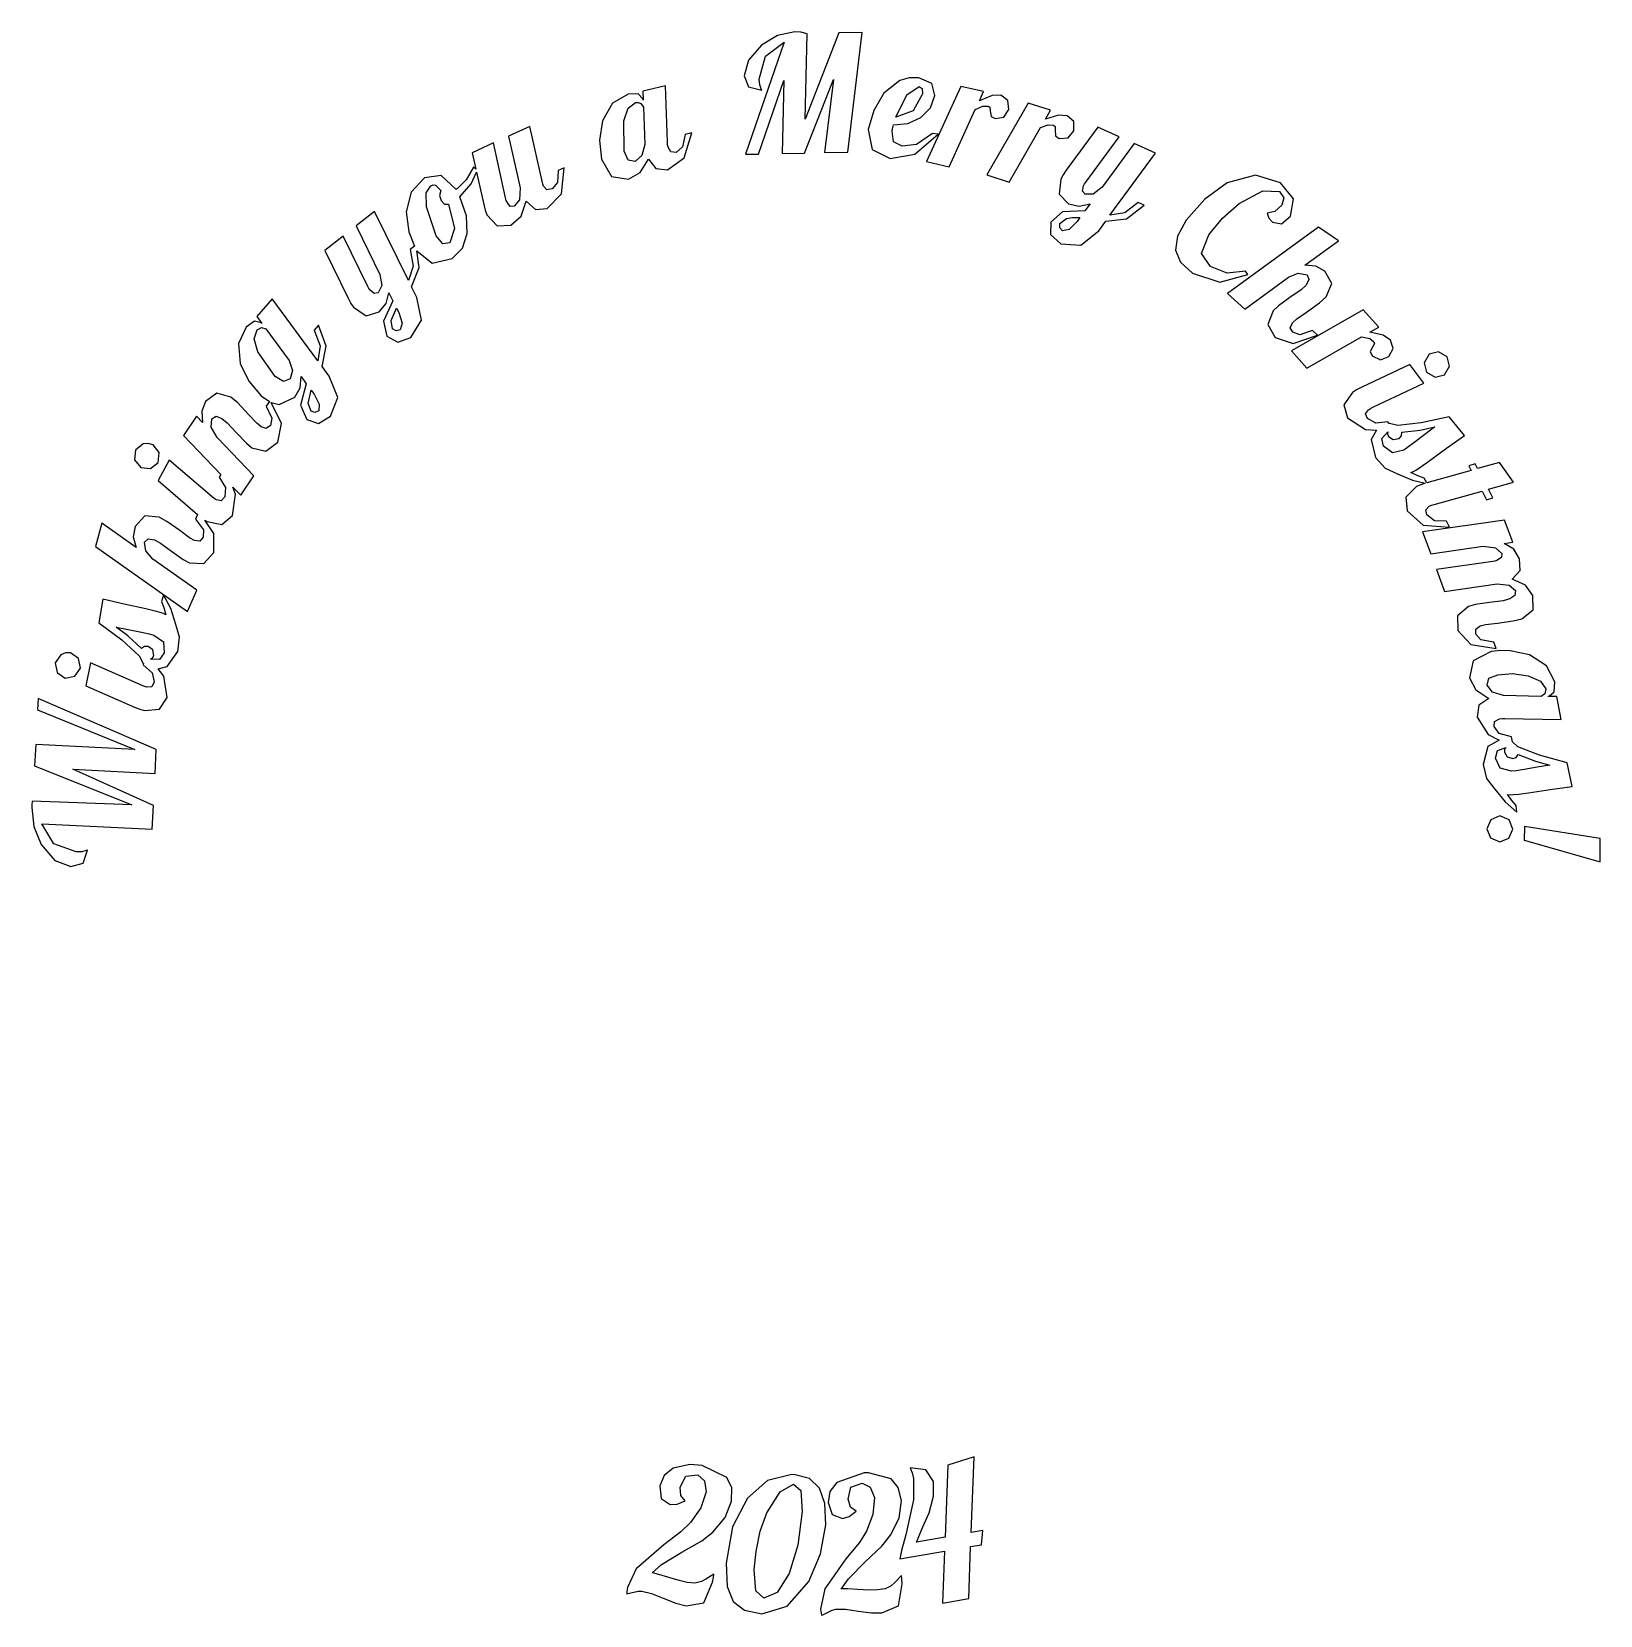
# Model space of a CAD drawing. Header units: millimetres. Extents: x 1.7 to 49.5, y 1.5 to 49.7.
import ezdxf

# ---------------------------------------------------------------- set-up
doc = ezdxf.new("R2010")
doc.units = ezdxf.units.MM
doc.layers.add('Export_xmas', color=7, linetype='CONTINUOUS')

msp = doc.modelspace()

# ---------------------------------------------------------------- linework, layer by layer
at = {"layer": 'Export_xmas', "color": 7}
for p, q in [((24.941113, 49.737545), (24.420215, 49.622823)), ((25.129214, 49.722043), (24.941112, 49.737546)), ((24.941112, 49.737546), (24.941113, 49.737545)), ((25.317833, 49.676568), (25.129214, 49.722043)), ((27.001456, 49.713258), (26.290388, 49.697755)), ((26.562206, 46.068003), (27.001456, 49.713258)), ((24.62227, 49.419735), (23.441463, 46.000305)), ((23.927222, 49.330334), (23.532414, 48.872481)), ((24.420215, 49.622823), (23.927222, 49.330334)), ((24.048106, 48.992373), (24.62227, 49.419735)), ((26.290388, 49.697755), (25.260993, 47.072076)), ((25.260993, 47.072076), (25.317833, 49.676568)), ((23.532414, 48.872481), (23.399605, 48.39034)), ((23.861037, 48.29164), (24.048106, 48.992373)), ((23.399605, 48.39034), (23.535514, 48.052376)), ((23.874477, 48.119041), (23.861037, 48.29164)), ((25.238773, 46.039064), (26.118822, 48.276137)), ((26.118822, 48.276137), (25.851138, 46.0525)), ((28.425655, 48.328845), (28.141951, 48.249263)), ((28.425676, 48.328845), (28.425655, 48.328845)), ((28.729534, 48.328845), (28.425676, 48.328845)), ((29.116073, 48.159863), (28.729534, 48.328845)), ((19.866451, 47.834823), (19.391544, 47.55422)), ((20.170825, 47.838953), (19.866451, 47.834823)), ((20.315519, 47.686507), (20.170825, 47.838953)), ((21.003886, 48.091134), (20.313489, 47.920085)), ((20.313489, 47.920085), (20.323819, 47.652918)), ((21.062752, 46.375998), (21.003886, 48.091134)), ((23.535514, 48.052376), (23.937557, 47.952124)), ((23.836788, 46.008575), (24.612968, 48.253399)), ((23.922017, 47.9914), (23.874477, 48.119041)), ((23.932357, 47.961944), (23.922017, 47.9914)), ((23.937557, 47.952124), (23.932357, 47.961944)), ((24.612968, 48.253399), (24.562328, 46.024595)), ((27.654643, 47.86324), (27.348201, 47.33459)), ((28.141951, 48.249263), (27.654643, 47.86324)), ((28.018947, 47.129953), (28.359494, 47.808464)), ((28.359494, 47.808464), (28.735699, 48.064263)), ((28.832334, 47.847738), (28.54708, 47.326323)), ((28.735699, 48.064263), (28.735714, 48.064263)), ((28.735714, 48.064263), (28.822534, 48.003285)), ((28.822534, 48.003285), (28.832334, 47.847738)), ((30.006437, 48.070463), (28.953788, 45.776546)), ((29.076713, 47.419439), (29.208573, 47.789859)), ((29.208573, 47.789859), (29.116073, 48.159863)), ((30.700443, 47.914404), (30.006437, 48.070463)), ((30.570735, 47.629667), (30.700443, 47.914404)), ((30.956241, 47.791415), (30.570735, 47.629667)), ((31.220824, 47.797615), (30.956241, 47.791415)), ((31.437865, 47.637418), (31.220824, 47.797615)), ((19.391544, 47.55422), (19.086137, 47.020402)), ((19.728507, 47.016781), (19.866883, 47.402267)), ((19.866883, 47.402267), (20.088691, 47.57437)), ((20.088691, 47.57437), (20.173961, 47.58005)), ((20.173961, 47.58005), (20.173962, 47.580054)), ((20.173962, 47.580054), (20.246822, 47.552665)), ((20.246822, 47.552665), (20.330542, 47.441044)), ((20.323819, 47.652918), (20.315519, 47.686507)), ((20.330542, 47.441044), (20.368782, 46.300545)), ((27.348201, 47.33459), (27.184387, 46.753231)), ((28.54708, 47.326323), (28.018947, 47.129953)), ((28.784826, 47.121683), (29.076713, 47.419439)), ((29.647803, 45.620483), (30.44517, 47.364562)), ((30.44517, 47.364562), (30.676164, 47.469466)), ((30.676164, 47.469466), (30.837911, 47.468436)), ((32.060575, 47.561967), (30.798637, 45.376054)), ((30.837911, 47.468436), (30.885451, 47.432263)), ((30.885451, 47.432263), (30.897851, 47.328393)), ((30.897851, 47.328393), (30.924721, 47.155277)), ((31.319529, 47.132539), (31.471975, 47.361466)), ((31.471975, 47.361466), (31.437865, 47.637418)), ((32.73702, 47.341825), (32.060575, 47.561967)), ((32.580951, 47.070524), (32.73702, 47.341825)), ((16.866154, 46.85245), (16.219165, 46.556861)), ((17.240289, 45.1771), (16.866154, 46.85245)), ((19.086137, 47.020402), (18.992607, 46.432841)), ((19.743497, 46.094357), (19.728507, 47.016781)), ((27.923895, 46.773384), (27.949735, 46.899474)), ((27.949735, 46.899474), (28.390388, 46.937932)), ((28.390388, 46.937932), (28.784826, 47.121683)), ((30.924721, 47.155277), (31.046161, 47.087581)), ((31.046161, 47.087581), (31.319529, 47.132539)), ((31.474565, 45.155913), (32.431612, 46.818343)), ((32.431612, 46.818343), (32.671391, 46.901026)), ((32.98041, 47.195581), (32.580951, 47.070524)), ((32.671391, 46.901026), (32.832621, 46.885005)), ((32.832621, 46.885005), (32.876541, 46.844698)), ((32.876541, 46.844698), (32.878641, 46.740311)), ((33.244476, 47.176977), (32.98041, 47.195581)), ((34.178276, 46.827645), (33.219678, 45.520748)), ((33.445498, 46.997143), (33.244476, 47.176977)), ((33.453798, 46.719124), (33.445498, 46.997143)), ((34.826304, 46.535156), (34.178276, 46.827645)), ((15.756147, 46.345507), (15.109675, 46.049918)), ((16.130801, 44.670157), (15.756147, 46.345507)), ((16.219165, 46.556861), (16.572115, 44.975562)), ((18.992607, 46.432841), (19.050487, 45.851481)), ((21.068452, 46.290732), (21.062752, 46.375998)), ((21.605886, 46.606991), (21.525786, 46.231304)), ((21.574364, 45.892306), (21.806908, 46.657117)), ((21.806908, 46.657117), (21.605886, 46.606991)), ((27.184387, 46.753231), (27.301176, 46.146032)), ((27.915095, 46.704654), (27.923895, 46.773384)), ((27.948165, 46.377025), (27.915095, 46.704654)), ((28.215332, 46.248351), (27.948165, 46.377025)), ((28.607556, 46.004439), (29.312423, 46.611637)), ((29.145508, 46.632824), (28.649931, 46.297444)), ((29.312423, 46.611637), (29.145508, 46.632824)), ((32.878641, 46.740311), (32.889491, 46.565128)), ((32.889491, 46.565128), (33.003696, 46.48658)), ((33.003696, 46.48658), (33.280165, 46.5057)), ((33.280165, 46.5057), (33.453798, 46.719124)), ((33.811379, 45.150745), (34.826304, 46.535156)), ((15.109675, 46.049918), (15.221296, 45.549173)), ((19.050487, 45.851481), (19.359512, 45.322831)), ((19.86597, 45.824606), (19.743497, 46.094357)), ((20.285582, 45.959481), (20.075776, 45.780164)), ((20.235427, 45.443238), (20.483991, 45.856133)), ((20.368782, 46.300545), (20.285582, 45.959481)), ((20.483991, 45.856133), (20.704133, 45.564678)), ((21.063284, 45.531605), (21.574364, 45.892306)), ((21.081372, 46.217868), (21.068452, 46.290732)), ((21.168702, 46.071624), (21.081372, 46.217868)), ((21.328899, 46.060255), (21.168702, 46.071624)), ((21.525786, 46.231304), (21.328899, 46.060255)), ((23.441463, 46.000305), (23.836788, 46.008575)), ((24.562328, 46.024595), (25.238773, 46.039064)), ((25.851138, 46.0525), (26.562206, 46.068003)), ((27.301176, 46.146032), (27.849463, 45.876798)), ((27.849463, 45.876798), (28.607556, 46.004439)), ((28.649931, 46.297444), (28.215332, 46.248351)), ((35.289836, 46.325867), (34.310567, 44.996232)), ((34.549829, 44.145638), (35.938375, 46.033378)), ((35.938375, 46.033378), (35.289836, 46.325867)), ((15.155146, 45.604984), (14.928804, 45.217928)), ((15.080213, 45.102169), (15.242994, 45.453569)), ((15.221296, 45.549173), (15.155146, 45.604984)), ((15.242994, 45.453569), (15.462619, 44.468616)), ((17.731212, 45.504728), (17.712092, 45.142993)), ((17.919831, 45.591028), (17.731212, 45.504728)), ((17.832501, 44.796244), (17.919831, 45.591028)), ((20.075776, 45.780164), (19.86597, 45.824606)), ((19.879377, 45.238082), (20.235427, 45.443238)), ((20.704133, 45.564678), (21.063284, 45.531605)), ((28.953788, 45.776546), (29.647803, 45.620483)), ((30.798637, 45.376054), (31.474565, 45.155913)), ((33.119425, 45.370886), (33.051725, 45.244279)), ((33.219678, 45.520748), (33.119425, 45.370886)), ((13.65756, 45.28097), (13.248283, 44.851539)), ((14.16554, 45.359518), (13.65756, 45.28097)), ((13.713671, 44.82187), (13.84825, 45.044291)), ((13.84825, 45.044291), (13.92525, 45.072196)), ((13.925248, 45.072197), (13.995528, 45.05876)), ((13.92525, 45.072196), (13.925248, 45.072197)), ((13.995528, 45.05876), (14.157792, 44.89753)), ((14.157792, 44.89753), (14.114902, 44.749735)), ((14.608923, 44.935771), (14.16554, 45.359518)), ((14.631143, 44.937841), (14.608923, 44.935771)), ((14.660603, 44.955928), (14.631143, 44.937841)), ((14.928804, 45.217928), (14.660603, 44.955928)), ((14.730364, 44.708911), (15.080213, 45.102169)), ((16.572115, 44.975562), (16.555065, 44.609176)), ((17.261479, 45.094934), (17.240289, 45.1771)), ((17.287829, 45.025171), (17.261479, 45.094934)), ((17.388081, 44.91355), (17.287829, 45.025171)), ((17.548278, 44.943522), (17.388081, 44.91355)), ((17.712092, 45.142993), (17.548278, 44.943522)), ((19.359512, 45.322831), (19.879377, 45.238082)), ((33.051725, 45.244279), (32.996945, 44.786943)), ((33.711639, 44.881511), (33.747299, 45.044292)), ((33.747299, 45.044292), (33.776239, 45.096485)), ((33.776239, 45.096485), (33.811379, 45.150745)), ((34.310567, 44.996232), (34.038232, 44.788493)), ((38.124805, 45.128007), (37.437508, 44.635531)), ((38.98315, 45.363652), (38.124805, 45.128007)), ((38.491709, 44.502722), (39.208978, 44.890295)), ((39.743827, 45.12749), (38.98315, 45.363652)), ((38.98315, 45.363652), (38.98315, 45.363652)), ((39.208978, 44.890295), (39.713857, 44.866007)), ((40.14587, 44.640181), (39.743827, 45.12749)), ((13.248283, 44.851539), (13.102555, 44.247441)), ((13.714408, 44.401436), (13.713671, 44.82187)), ((14.011031, 43.517253), (13.714408, 44.401436)), ((14.114902, 44.749735), (14.166062, 44.590055)), ((14.166062, 44.590055), (14.266315, 44.483602)), ((14.266315, 44.483602), (14.388271, 44.482572)), ((14.388271, 44.482572), (14.574823, 43.740498)), ((14.93674, 44.12894), (14.730364, 44.708911)), ((15.462619, 44.468616), (15.509649, 44.294466)), ((16.147851, 44.596777), (16.130801, 44.670157)), ((16.174721, 44.538383), (16.147851, 44.596777)), ((16.269811, 44.413326), (16.174721, 44.538383)), ((16.393834, 44.415906), (16.269811, 44.413326)), ((16.555065, 44.609176), (16.393834, 44.415906)), ((16.608287, 44.112048), (16.757115, 44.570935)), ((16.757115, 44.570935), (17.037718, 44.313586)), ((17.396869, 44.347693), (17.832501, 44.796244)), ((32.996945, 44.786943), (33.289434, 44.486702)), ((33.289434, 44.486702), (33.610345, 44.417972)), ((33.610345, 44.417972), (33.943658, 44.494971)), ((33.792769, 44.785393), (33.711639, 44.881511)), ((33.943658, 44.494971), (33.77985, 44.276379)), ((34.038232, 44.788493), (33.792769, 44.785393)), ((35.407658, 44.533211), (35.002515, 44.212301)), ((35.051609, 44.032983), (35.596796, 44.447944)), ((35.596796, 44.447944), (35.407658, 44.533211)), ((37.437508, 44.635531), (36.867517, 43.991126)), ((37.978046, 44.053137), (38.491709, 44.502722)), ((39.79085, 44.447428), (39.576909, 44.258809)), ((39.713857, 44.866007), (39.85235, 44.674805)), ((39.85235, 44.674805), (39.79085, 44.447428)), ((40.04768, 44.114632), (40.14587, 44.640181)), ((12.13621, 44.260877), (11.576554, 43.822144)), ((13.166113, 42.156096), (12.13621, 44.260877)), ((13.102555, 44.247441), (13.180585, 43.635592)), ((14.962391, 43.589083), (14.93674, 44.12894)), ((15.509649, 44.294466), (15.560289, 44.160107)), ((15.560289, 44.160107), (15.868797, 43.817493)), ((16.287376, 43.840747), (16.608287, 44.112048)), ((17.037718, 44.313586), (17.396869, 44.347693)), ((32.743221, 43.936865), (32.733921, 43.556526)), ((33.100305, 44.24744), (32.743221, 43.936865)), ((33.019226, 43.88829), (33.220764, 44.04642)), ((33.77985, 44.276379), (33.100305, 44.24744)), ((33.220764, 44.04642), (33.398531, 44.073292)), ((33.547309, 43.953402), (33.30288, 43.711556)), ((33.398531, 44.073292), (33.398478, 44.073291)), ((33.398478, 44.073291), (33.633089, 44.071741)), ((33.633089, 44.071741), (33.547309, 43.953402)), ((34.206183, 43.672281), (34.420123, 43.965804)), ((34.420123, 43.965804), (35.051609, 44.032983)), ((35.002515, 44.212301), (34.549829, 44.145638)), ((36.867517, 43.991126), (36.60668, 43.501975)), ((37.559467, 43.550325), (37.978046, 44.053137)), ((39.576909, 44.258809), (39.345916, 44.201965)), ((39.345916, 44.201965), (39.391906, 44.050553)), ((39.391906, 44.050553), (39.505077, 43.936349)), ((39.505077, 43.936349), (39.781029, 43.884155)), ((39.781029, 43.884155), (40.04768, 44.114632)), ((11.176056, 43.507951), (10.616917, 43.069218)), ((11.933116, 41.967476), (11.176056, 43.507951)), ((11.576554, 43.822144), (12.301575, 42.337996)), ((13.180585, 43.635592), (13.353701, 43.20151)), ((14.217739, 43.273343), (14.011031, 43.517253)), ((14.574823, 43.740498), (14.434263, 43.30745)), ((14.81381, 43.138125), (14.962391, 43.589083)), ((15.868797, 43.817493), (16.287376, 43.840747)), ((32.733921, 43.556526), (33.050181, 43.272823)), ((33.017626, 43.764266), (33.019226, 43.88829)), ((33.105476, 43.670732), (33.017626, 43.764266)), ((33.30288, 43.711556), (33.105476, 43.670732)), ((33.664614, 43.228381), (34.206183, 43.672281)), ((36.60668, 43.501975), (36.54764, 43.083687)), ((37.340875, 42.980851), (37.559467, 43.550325)), ((40.907581, 43.782353), (38.13359, 41.758704)), ((41.518396, 43.368425), (40.907581, 43.782353)), ((10.616917, 43.069218), (11.331085, 41.614526)), ((13.353701, 43.20151), (13.219342, 43.09609)), ((13.219342, 43.09609), (13.316492, 42.588628)), ((13.498401, 42.548836), (13.429151, 43.060433)), ((13.429151, 43.060433), (13.892689, 42.687329)), ((14.434263, 43.30745), (14.217739, 43.273343)), ((14.497303, 42.824788), (14.81381, 43.138125)), ((33.050181, 43.272823), (33.664614, 43.228381)), ((36.54764, 43.083687), (36.702382, 42.716098)), ((37.610109, 42.579325), (37.340875, 42.980851)), ((40.489001, 42.619116), (41.518396, 43.368425)), ((13.316492, 42.588628), (13.166113, 42.156096)), ((13.26534, 41.957658), (13.498401, 42.548836)), ((13.892689, 42.687329), (14.497303, 42.824788)), ((36.702382, 42.716098), (37.068538, 42.376754)), ((38.122223, 42.382438), (37.610109, 42.579325)), ((40.826449, 42.595862), (40.489001, 42.619116)), ((41.103951, 42.439799), (40.826449, 42.595862)), ((12.358935, 42.000549), (12.248347, 41.781441)), ((12.301575, 42.337996), (12.358935, 42.000549)), ((37.068538, 42.376754), (37.900012, 42.103385)), ((37.900012, 42.103385), (38.748539, 42.334379)), ((38.683429, 42.439282), (38.122223, 42.382438)), ((38.66379, 41.283797), (39.988257, 42.252213)), ((38.748539, 42.334379), (38.683429, 42.439282)), ((39.988257, 42.252213), (40.28953, 42.37417)), ((40.28953, 42.37417), (40.557731, 42.325594)), ((40.525691, 42.016052), (40.372728, 41.874975)), ((40.614571, 42.189168), (40.525691, 42.016052)), ((40.557731, 42.325594), (40.614571, 42.189168)), ((41.31014, 42.063078), (41.103951, 42.439799)), ((41.140129, 41.658446), (41.31014, 42.063078)), ((9.01547, 41.591789), (8.544181, 41.059522)), ((10.407113, 39.706636), (9.01547, 41.591789)), ((11.331085, 41.614526), (11.417385, 41.456396)), ((11.965156, 41.910632), (11.933116, 41.967476)), ((11.997716, 41.861023), (11.965156, 41.910632)), ((12.125357, 41.754053), (11.997716, 41.861023)), ((12.248347, 41.781441), (12.125357, 41.754053)), ((12.693268, 41.534428), (12.404397, 40.918445)), ((12.489666, 41.450195), (12.575446, 41.780924)), ((12.575446, 41.780924), (12.693268, 41.534428)), ((13.426557, 41.632613), (13.26534, 41.957658)), ((13.568667, 40.946867), (13.426557, 41.632613)), ((38.13359, 41.758704), (38.66379, 41.283797)), ((40.036315, 41.632613), (39.683365, 41.378882)), ((40.372728, 41.874975), (40.036315, 41.632613)), ((40.93704, 41.476028), (41.140129, 41.658446)), ((8.544181, 41.059522), (8.700244, 40.848682)), ((11.417385, 41.456396), (11.497995, 41.337541)), ((11.497995, 41.337541), (11.878334, 41.077091)), ((11.878334, 41.077091), (12.27986, 41.197498)), ((12.27986, 41.197498), (12.489666, 41.450195)), ((12.638495, 40.932393), (12.80696, 41.309631)), ((12.80696, 41.309631), (12.80697, 41.309635)), ((12.80697, 41.309635), (12.87208, 41.178894)), ((12.87208, 41.178894), (12.972849, 40.849715)), ((39.520067, 41.226436), (39.360904, 40.818709)), ((39.683365, 41.378882), (39.520067, 41.226436)), ((42.271838, 41.264677), (40.079724, 40.013075)), ((40.243542, 40.983035), (40.543266, 41.191808)), ((40.543266, 41.191808), (40.93704, 41.476028)), ((42.744684, 40.733432), (42.271838, 41.264677)), ((8.224304, 40.736029), (7.992277, 40.235284)), ((8.472868, 40.911729), (8.224304, 40.736029)), ((8.469987, 40.379598), (8.555033, 40.647144)), ((8.678023, 40.868319), (8.472868, 40.911729)), ((8.555033, 40.647144), (8.690942, 40.718454)), ((8.700244, 40.848682), (8.678023, 40.868319)), ((8.690942, 40.718457), (8.826335, 40.677637)), ((8.690942, 40.718454), (8.690942, 40.718457)), ((8.826335, 40.677637), (9.535335, 39.713354)), ((10.428304, 40.795976), (10.290845, 40.640946)), ((10.290845, 40.640946), (10.477913, 40.158805)), ((10.663432, 40.152604), (10.428304, 40.795976)), ((12.404397, 40.918445), (12.514468, 40.458525)), ((12.685525, 40.680729), (12.638495, 40.932393)), ((12.794045, 40.621819), (12.685525, 40.680729)), ((12.918069, 40.655929), (12.794045, 40.621819)), ((12.972849, 40.849715), (12.918069, 40.655929)), ((13.245172, 40.422868), (13.568667, 40.946867)), ((39.360904, 40.818709), (39.582079, 40.421834)), ((40.045105, 40.716385), (40.113835, 40.86728)), ((40.122615, 40.580993), (40.045105, 40.716385)), ((40.113835, 40.86728), (40.243542, 40.983035)), ((40.336555, 40.501933), (40.122615, 40.580993)), ((40.721544, 40.628023), (40.336555, 40.501933)), ((40.876057, 40.48953), (40.721544, 40.628023)), ((42.473382, 40.577887), (42.744684, 40.733432)), ((42.880593, 40.484357), (42.473382, 40.577887)), ((7.992277, 40.235284), (8.043437, 39.622919)), ((8.57467, 39.983618), (8.469987, 40.379598)), ((10.477913, 40.158805), (10.407113, 39.706636)), ((10.540442, 39.529386), (10.663432, 40.152604)), ((12.514468, 40.458525), (12.847264, 40.27404)), ((12.847264, 40.27404), (13.245172, 40.422868)), ((39.582079, 40.421834), (40.130883, 40.235282)), ((40.130883, 40.235282), (40.876057, 40.48953)), ((40.552563, 39.481841), (42.217061, 40.43527)), ((42.217061, 40.43527), (42.465625, 40.38566)), ((42.465625, 40.38566), (42.596883, 40.29057)), ((42.563813, 40.14226), (42.484753, 39.986197)), ((42.614453, 40.23373), (42.563813, 40.14226)), ((42.596883, 40.29057), (42.614453, 40.23373)), ((43.099701, 40.335012), (42.880593, 40.484357)), ((43.049576, 39.834267), (43.182901, 40.078696)), ((43.182901, 40.078696), (43.099701, 40.335012)), ((8.043437, 39.622919), (8.300269, 39.085484)), ((9.110038, 39.23276), (8.57467, 39.983618)), ((9.535335, 39.713354), (9.634554, 39.407947)), ((40.079724, 40.013075), (40.552563, 39.481841)), ((43.693457, 39.590361), (42.224296, 38.905648)), ((42.484753, 39.986197), (42.543663, 39.860106)), ((42.543663, 39.860106), (42.792227, 39.737117)), ((42.792227, 39.737117), (43.049576, 39.834267)), ((44.120799, 39.021887), (43.693457, 39.590361)), ((44.277401, 39.906618), (44.124955, 39.64927)), ((44.124955, 39.64927), (44.200405, 39.359882)), ((44.566789, 39.982068), (44.277401, 39.906618)), ((44.566791, 39.982062), (44.566789, 39.982068)), ((44.827757, 39.8322), (44.566791, 39.982062)), ((44.899587, 39.539712), (44.827757, 39.8322)), ((9.364287, 39.080317), (9.110038, 39.23276)), ((9.562207, 39.161967), (9.364287, 39.080317)), ((9.634554, 39.407947), (9.562207, 39.161967)), ((9.865548, 38.886532), (9.897587, 39.228113)), ((9.897587, 39.228113), (10.054167, 39.010038)), ((10.757483, 39.237931), (10.540442, 39.529386)), ((11.020516, 38.589392), (10.757483, 39.237931)), ((44.200405, 39.359882), (44.457237, 39.207436)), ((44.457237, 39.207436), (44.749725, 39.278746)), ((44.749725, 39.278746), (44.899587, 39.539712)), ((7.332369, 38.719096), (6.986654, 38.464331)), ((7.756116, 38.604374), (7.332369, 38.719096)), ((8.300269, 39.085484), (8.67699, 38.639516)), ((8.67699, 38.639516), (8.929171, 38.46795)), ((9.707935, 38.603861), (9.865548, 38.886532)), ((10.054167, 39.010038), (9.880533, 38.352197)), ((10.107907, 38.408004), (10.206087, 38.80953)), ((10.206087, 38.80953), (10.206095, 38.80953)), ((10.206095, 38.80953), (10.293945, 38.692224)), ((10.293945, 38.692224), (10.452075, 38.386816)), ((41.94421, 38.744418), (41.676009, 38.369764)), ((42.064616, 38.822448), (41.94421, 38.744418)), ((42.224296, 38.905648), (42.064616, 38.822448)), ((42.565339, 38.296866), (44.120799, 39.021887)), ((6.986654, 38.464331), (6.868831, 38.168225)), ((6.868831, 38.168225), (6.890535, 37.831295)), ((7.964372, 38.427641), (7.756116, 38.604374)), ((8.298201, 38.075208), (7.964372, 38.427641)), ((8.929171, 38.46795), (8.833053, 38.326874)), ((8.833053, 38.326874), (9.009786, 37.962038)), ((9.301241, 37.794088), (8.988082, 38.437459)), ((8.988082, 38.437459), (9.231478, 38.379069)), ((9.231478, 38.379069), (9.707935, 38.603861)), ((9.880533, 38.352197), (10.07122, 37.919665)), ((10.199377, 38.168742), (10.107907, 38.408004)), ((10.3172, 38.130502), (10.199377, 38.168742)), ((10.432955, 38.186312), (10.3172, 38.130502)), ((10.452075, 38.386816), (10.432955, 38.186312)), ((10.796757, 38.015784), (11.020516, 38.589392)), ((41.676009, 38.369764), (41.788147, 37.965654)), ((42.338989, 38.09584), (42.426839, 38.217796)), ((42.426839, 38.217796), (42.489369, 38.258106)), ((42.489369, 38.258106), (42.565339, 38.296866)), ((6.708634, 38.020431), (6.309176, 37.431836)), ((6.890535, 37.831295), (6.708634, 38.020431)), ((7.152535, 37.689185), (7.175273, 37.942399)), ((7.334436, 37.368274), (7.152535, 37.689185)), ((7.175273, 37.942399), (7.303431, 38.016809)), ((7.303431, 38.016809), (7.483265, 37.948079)), ((7.483265, 37.948079), (7.643978, 37.815271)), ((7.643978, 37.815271), (7.929232, 37.513997)), ((8.545215, 37.805971), (8.298201, 38.075208)), ((8.67699, 37.692283), (8.545215, 37.805971)), ((8.835637, 37.644743), (8.67699, 37.692283)), ((8.95966, 37.739313), (8.835637, 37.644743)), ((9.009786, 37.962038), (8.95966, 37.739313)), ((9.18962, 37.22513), (9.301241, 37.794088)), ((10.07122, 37.919665), (10.431921, 37.797709)), ((10.431921, 37.797709), (10.796757, 38.015784)), ((41.788147, 37.965654), (42.342118, 37.615805)), ((42.402549, 37.945978), (42.338989, 38.09584)), ((42.65473, 37.808002), (42.402549, 37.945978)), ((43.016982, 37.851922), (42.65473, 37.808002)), ((43.059872, 37.794562), (43.016982, 37.851922)), ((43.068172, 37.796162), (43.059872, 37.794562)), ((43.322937, 37.735182), (43.068172, 37.796162)), ((44.031938, 37.814242), (43.322937, 37.735182)), ((44.00456, 37.598748), (44.447944, 37.691248)), ((44.883565, 38.00131), (44.031938, 37.814242)), ((44.447933, 37.691252), (44.142008, 37.463359)), ((44.447944, 37.691248), (44.447933, 37.691252)), ((45.356925, 37.435462), (44.883565, 38.00131)), ((5.084961, 37.174487), (4.848283, 36.988452)), ((5.237923, 37.192057), (5.084961, 37.174487)), ((5.237923, 37.192051), (5.237923, 37.192057)), ((5.384684, 37.146061), (5.237923, 37.192051)), ((6.309176, 37.431836), (7.448124, 36.246379)), ((8.457365, 36.19987), (7.334436, 37.368274)), ((7.929232, 37.513997), (8.227922, 37.197738)), ((8.227922, 37.197738), (8.400521, 37.056661)), ((8.825818, 36.952791), (9.18962, 37.22513)), ((42.342118, 37.615805), (42.671814, 37.595655)), ((42.671814, 37.595655), (42.513167, 37.30575)), ((42.513167, 37.30575), (42.644425, 36.764181)), ((42.833565, 37.344507), (43.022184, 37.545011)), ((42.890405, 37.105762), (42.833565, 37.344507)), ((43.022184, 37.545011), (43.006684, 37.477311)), ((43.006684, 37.477311), (43.038724, 37.398251)), ((43.038724, 37.398251), (43.183418, 37.308331)), ((43.183418, 37.308331), (43.359634, 37.343471)), ((43.359634, 37.343471), (43.431464, 37.424081)), ((43.431464, 37.424081), (43.444904, 37.531568)), ((43.444904, 37.531568), (44.00456, 37.598748)), ((43.816447, 37.211178), (43.62266, 37.06545)), ((44.142008, 37.463359), (43.816447, 37.211178)), ((44.802954, 37.045305), (45.356925, 37.435462)), ((4.848283, 36.988452), (4.819861, 36.689246)), ((4.819861, 36.689246), (5.007963, 36.456702)), ((5.570203, 36.909383), (5.384684, 37.146061)), ((5.878194, 36.679424), (5.53713, 36.055173)), ((5.537647, 36.612244), (5.570203, 36.909383)), ((7.181474, 35.562696), (5.878194, 36.679424)), ((8.400521, 37.056661), (8.825818, 36.952791)), ((42.644425, 36.764181), (42.938981, 36.436036)), ((43.159123, 36.90164), (42.890405, 37.105762)), ((43.507939, 36.98742), (43.159123, 36.90164)), ((43.62266, 37.06545), (43.507939, 36.98742)), ((44.265519, 36.647913), (44.802954, 37.045305)), ((5.007963, 36.456702), (5.305103, 36.424142)), ((5.305103, 36.424142), (5.537647, 36.612244)), ((7.448124, 36.246379), (7.399548, 36.158009)), ((8.057906, 35.611792), (8.457365, 36.19987)), ((42.938981, 36.436036), (43.308984, 36.266537)), ((43.308984, 36.266537), (43.772522, 36.0681)), ((43.724992, 36.301161), (43.804052, 36.333201)), ((43.932214, 36.204011), (43.724992, 36.301161)), ((43.804052, 36.333201), (43.894482, 36.384361)), ((43.894482, 36.384361), (44.029358, 36.475831)), ((44.123417, 36.132181), (43.932214, 36.204011)), ((44.029358, 36.475831), (44.265519, 36.647913)), ((45.560539, 36.367308), (44.211267, 35.993688)), ((45.678359, 36.567816), (45.485089, 36.511486)), ((45.485089, 36.511486), (45.560539, 36.367308)), ((45.753809, 36.423639), (45.678359, 36.567816)), ((46.426637, 36.60709), (45.753809, 36.423639)), ((46.851934, 36.004543), (46.426637, 36.60709)), ((5.53713, 36.055173), (6.738607, 35.025261)), ((7.399548, 36.158009), (7.589717, 35.845883)), ((7.589717, 35.845883), (7.568013, 35.559596)), ((7.893575, 35.640722), (7.818127, 35.86138)), ((7.818127, 35.86138), (8.057906, 35.611792)), ((43.889827, 35.87483), (43.563749, 35.549269)), ((43.772522, 36.0681), (44.153894, 35.97612)), ((44.021602, 35.93271), (43.889827, 35.87483)), ((44.153894, 35.97612), (44.021602, 35.93271)), ((44.211267, 35.993688), (44.123417, 36.132181)), ((44.429342, 35.331713), (45.889202, 35.736339)), ((45.889202, 35.736339), (46.026144, 35.473823)), ((46.082471, 35.79267), (46.851934, 36.004543)), ((46.219414, 35.530153), (46.082471, 35.79267)), ((7.248137, 35.509466), (7.181474, 35.562696)), ((7.310665, 35.469676), (7.248137, 35.509466)), ((7.457943, 35.439706), (7.310665, 35.469676)), ((7.568013, 35.559596), (7.457943, 35.439706)), ((7.804175, 34.991666), (7.893575, 35.640722)), ((43.563749, 35.549269), (43.608709, 35.13224)), ((44.173538, 35.170486), (44.279992, 35.276423)), ((44.279992, 35.276423), (44.347692, 35.306393)), ((44.347692, 35.306393), (44.429342, 35.331713)), ((46.026144, 35.473823), (46.219414, 35.530153)), ((3.826123, 34.755514), (3.630269, 34.044446)), ((4.86637, 34.021712), (3.826123, 34.755514)), ((5.129403, 34.978243), (4.838464, 34.661983)), ((5.567102, 34.947233), (5.129403, 34.978243)), ((5.80533, 34.813391), (5.567102, 34.947233)), ((6.200655, 34.532271), (5.80533, 34.813391)), ((6.738607, 35.025261), (6.677629, 34.881601)), ((6.677629, 34.881601), (6.920508, 34.558107)), ((7.239352, 34.449058), (6.964433, 34.854718)), ((6.964433, 34.854718), (7.030579, 34.812348)), ((7.030579, 34.812348), (7.482748, 34.722948)), ((7.482748, 34.722948), (7.804175, 34.991666)), ((43.608709, 35.13224), (44.097568, 34.696607)), ((46.579586, 34.850081), (44.080514, 34.491964)), ((44.211258, 35.012356), (44.173538, 35.170486)), ((44.437601, 34.835106), (44.211258, 35.012356)), ((44.802436, 34.819086), (44.437601, 34.835106)), ((44.898036, 34.635117), (44.802436, 34.819086)), ((46.824015, 34.182427), (46.579586, 34.850081)), ((4.838464, 34.661983), (4.78007, 34.348307)), ((4.78007, 34.348307), (4.86637, 34.021712)), ((5.122168, 34.181388), (5.23379, 34.278538)), ((5.23379, 34.278538), (5.425509, 34.250628)), ((6.495211, 34.31523), (6.200655, 34.532271)), ((6.646107, 34.229448), (6.495211, 34.31523)), ((6.914308, 34.329697), (6.810955, 34.212908)), ((6.920508, 34.558107), (6.914308, 34.329697)), ((7.238835, 33.869249), (7.239352, 34.449058)), ((44.080514, 34.491964), (44.32546, 33.824304)), ((44.097568, 34.696607), (44.898036, 34.635117)), ((3.630269, 34.044446), (6.438884, 32.068339)), ((5.162992, 33.911637), (5.122168, 34.181388)), ((5.374866, 33.665658), (5.162992, 33.911637)), ((5.425509, 34.250628), (5.60896, 34.150888)), ((5.60896, 34.150888), (5.946408, 33.910076)), ((5.946408, 33.910076), (6.300391, 33.657378)), ((6.810955, 34.212908), (6.646107, 34.229448)), ((6.933944, 33.532318), (7.238835, 33.869249)), ((44.32546, 33.824304), (45.929496, 34.054264)), ((45.929496, 34.054264), (46.3026, 34.011894)), ((46.3026, 34.011894), (46.498454, 33.836711)), ((46.498454, 33.836711), (46.480364, 33.714237)), ((46.564083, 34.144707), (46.824015, 34.182427)), ((46.857088, 33.962806), (46.564083, 34.144707)), ((47.035889, 33.676002), (46.857088, 33.962806)), ((6.717936, 32.722563), (5.374866, 33.665658)), ((6.300391, 33.657378), (6.497278, 33.551958)), ((6.497278, 33.551958), (6.933944, 33.532318)), ((46.224049, 33.594347), (44.500123, 33.3463)), ((44.500123, 33.3463), (44.745069, 32.678641)), ((46.283479, 33.605197), (46.224049, 33.594347)), ((46.345489, 33.622767), (46.283479, 33.605197)), ((46.480364, 33.714237), (46.345489, 33.622767)), ((46.812127, 33.052267), (47.051389, 33.318401)), ((47.051389, 33.318401), (47.035889, 33.676002)), ((44.745069, 32.678641), (46.349106, 32.908601)), ((46.349106, 32.908601), (46.716009, 32.869841)), ((46.716009, 32.869841), (46.908245, 32.703443)), ((47.214169, 32.873467), (46.812127, 33.052267)), ((47.442579, 32.552039), (47.214169, 32.873467)), ((3.849894, 32.448161), (3.736206, 31.719523)), ((4.508252, 32.287964), (3.849894, 32.448161)), ((5.702494, 32.576318), (5.643066, 32.377364)), ((5.643066, 32.377364), (5.714896, 32.186161)), ((5.922119, 32.155155), (5.702494, 32.576318)), ((5.702494, 32.576318), (5.702494, 32.576318)), ((6.438884, 32.068339), (6.717936, 32.722563)), ((46.120696, 32.341192), (45.689715, 32.283312)), ((46.531524, 32.397002), (46.120696, 32.341192)), ((46.733062, 32.449712), (46.531524, 32.397002)), ((46.893775, 32.556166), (46.733062, 32.449712)), ((46.908245, 32.703443), (46.893775, 32.556166)), ((47.447279, 32.122608), (47.442579, 32.552039)), ((5.161442, 32.14482), (4.508252, 32.287964)), ((5.446179, 32.080736), (5.161442, 32.14482)), ((5.603792, 32.038876), (5.446179, 32.080736)), ((5.701977, 32.004256), (5.603792, 32.038876)), ((5.777941, 31.966536), (5.701977, 32.004256)), ((5.714896, 32.186161), (5.777941, 31.966536)), ((6.078182, 31.676115), (5.922119, 32.155155)), ((45.474224, 32.224922), (45.141944, 31.940184)), ((45.141944, 31.940184), (45.150744, 31.485949)), ((45.689715, 32.283312), (45.474224, 32.224922)), ((47.107248, 31.845106), (47.447279, 32.122608)), ((3.736206, 31.719523), (4.436939, 31.201208)), ((4.255554, 31.5955), (4.628658, 31.5154)), ((4.617806, 31.322648), (4.255554, 31.5955)), ((4.255554, 31.5955), (4.255554, 31.5955)), ((4.628658, 31.5154), (5.032768, 31.43582)), ((5.032768, 31.43582), (5.270479, 31.38569)), ((5.270479, 31.38569), (5.404321, 31.35107)), ((6.193943, 31.285969), (6.078182, 31.676115)), ((45.150744, 31.485949), (45.547619, 31.063235)), ((45.698032, 31.528837), (45.82929, 31.629606)), ((45.702132, 31.372774), (45.698032, 31.528837)), ((45.854061, 31.202242), (45.702132, 31.372774)), ((45.82929, 31.629606), (45.998272, 31.670436)), ((45.998272, 31.670436), (46.36104, 31.713846)), ((46.36104, 31.713846), (46.842148, 31.779476)), ((46.842148, 31.779476), (47.107248, 31.845106)), ((4.436939, 31.201208), (4.963521, 30.719584)), ((5.035867, 30.945436), (4.617806, 31.322648)), ((5.126301, 31.006416), (5.035867, 30.945436)), ((5.234304, 31.004816), (5.126301, 31.006416)), ((5.376931, 30.895262), (5.234304, 31.004816)), ((5.403803, 30.72783), (5.376931, 30.895262)), ((5.404321, 31.35107), (5.69836, 31.144881)), ((5.69836, 31.144881), (5.721614, 30.807951)), ((6.140716, 30.848269), (6.193943, 31.285969)), ((45.547619, 31.063235), (46.324833, 30.937662)), ((46.253003, 31.132482), (45.854061, 31.202242)), ((46.324833, 30.937662), (46.253003, 31.132482)), ((2.57607, 30.747494), (2.403471, 30.500998)), ((2.403471, 30.500998), (2.462382, 30.206442)), ((2.717147, 30.808984), (2.57607, 30.747494)), ((2.871143, 30.806922), (2.717147, 30.809022)), ((2.717147, 30.809022), (2.717147, 30.808984)), ((3.117122, 30.634323), (2.871143, 30.806922)), ((3.171899, 30.340284), (3.117122, 30.634323)), ((3.478347, 30.503084), (3.332619, 29.807002)), ((5.04931, 29.811136), (3.478347, 30.503084)), ((4.963521, 30.719584), (5.084961, 30.487557)), ((5.084961, 30.487557), (5.093231, 30.480357)), ((5.093231, 30.480357), (5.086001, 30.444697)), ((5.086001, 30.444697), (5.357819, 30.200784)), ((5.304585, 30.61828), (5.365563, 30.65135)), ((5.579504, 30.60848), (5.304585, 30.61828)), ((5.365563, 30.65135), (5.403803, 30.72783)), ((5.721614, 30.807951), (5.579504, 30.60848)), ((5.819289, 30.392483), (6.140716, 30.848269)), ((45.624089, 30.565068), (45.511434, 30.05037)), ((46.168758, 30.845154), (45.624089, 30.565068)), ((46.450395, 30.877714), (46.168758, 30.845154)), ((46.450421, 30.877689), (46.450395, 30.877714)), ((46.752211, 30.871489), (46.450421, 30.877689)), ((47.334088, 30.746949), (46.752211, 30.871489)), ((47.850852, 30.413119), (47.334088, 30.746949)), ((48.105617, 29.92426), (47.850852, 30.413119)), ((2.462382, 30.206442), (2.709912, 30.038494)), ((2.709912, 30.038494), (3.003951, 30.092754)), ((3.003951, 30.092754), (3.171899, 30.340284)), ((5.357819, 30.200784), (5.420347, 29.920698)), ((5.539719, 30.316523), (5.819289, 30.392483)), ((5.708701, 30.092247), (5.539719, 30.316523)), ((5.810504, 29.445258), (5.708701, 30.092247)), ((45.511434, 30.05037), (45.697469, 29.683984)), ((46.042667, 29.825585), (46.098477, 30.032291)), ((46.098477, 30.032291), (46.374429, 30.140294)), ((46.374429, 30.140294), (46.822981, 30.173884)), ((46.822981, 30.173884), (46.822982, 30.173881)), ((46.822982, 30.173881), (47.296338, 30.106181)), ((47.296338, 30.106181), (47.673831, 29.94704)), ((47.673831, 29.94704), (47.833773, 29.716024)), ((48.093217, 29.619886), (48.105617, 29.92426)), ((3.332619, 29.807002), (4.815733, 29.153812)), ((5.128375, 29.779616), (5.04931, 29.811136)), ((5.199689, 29.759466), (5.128375, 29.779616)), ((5.349034, 29.773936), (5.199689, 29.759466)), ((5.420347, 29.920698), (5.349034, 29.773936)), ((5.580544, 29.094892), (5.810504, 29.445258)), ((45.697469, 29.683984), (46.096411, 29.4132)), ((46.210098, 29.60596), (46.042667, 29.825585)), ((46.546512, 29.504674), (46.210098, 29.60596)), ((47.687527, 29.481934), (46.546512, 29.504674)), ((47.803283, 29.559444), (47.687527, 29.481934)), ((47.833773, 29.716024), (47.803283, 29.559444)), ((47.899427, 29.477277), (47.933537, 29.483977)), ((48.166594, 29.473177), (47.899427, 29.477277)), ((47.933537, 29.483977), (48.093217, 29.619886)), ((48.300436, 28.775028), (48.166594, 29.473177)), ((1.878438, 29.420439), (1.860868, 29.07524)), ((1.860868, 29.07524), (4.826062, 27.861877)), ((5.483903, 27.863428), (1.878438, 29.420439)), ((4.815733, 29.153812), (4.983681, 29.088182)), ((4.983681, 29.088182), (5.122174, 29.049422)), ((5.122174, 29.049422), (5.580544, 29.094892)), ((45.793587, 29.209078), (45.741397, 28.852511)), ((46.096411, 29.4132), (45.793587, 29.209078)), ((45.741397, 28.852511), (46.074193, 28.322827)), ((46.255073, 28.558458), (46.274713, 28.718138)), ((46.41527, 28.352786), (46.255073, 28.558458)), ((46.274713, 28.718138), (46.425608, 28.797198)), ((46.425608, 28.797198), (46.499508, 28.806498)), ((46.499508, 28.806498), (46.584778, 28.808098)), ((46.584778, 28.808098), (48.300436, 28.775028)), ((1.807125, 28.01484), (1.774569, 27.368368)), ((4.826062, 27.861877), (1.807125, 28.01484)), ((46.409057, 28.150745), (46.062824, 27.949723)), ((46.074193, 28.322827), (46.409057, 28.150745)), ((46.786307, 28.253046), (46.41527, 28.352786)), ((46.815757, 28.100601), (46.786307, 28.253046)), ((46.979055, 27.948672), (46.815757, 28.100601)), ((5.446696, 27.13324), (5.483903, 27.863428)), ((46.062824, 27.949723), (45.924848, 27.409705)), ((46.302071, 27.596254), (46.363561, 27.833448)), ((46.443665, 27.289812), (46.302071, 27.596254)), ((46.363561, 27.833448), (46.624527, 27.922328)), ((46.579064, 27.869629), (46.570264, 27.784879)), ((46.570264, 27.784879), (46.655534, 27.637601)), ((46.624544, 27.922339), (46.579064, 27.869629)), ((46.624527, 27.922328), (46.624544, 27.922339)), ((46.655534, 27.637601), (46.827617, 27.585921)), ((46.827617, 27.585921), (46.928902, 27.623131)), ((46.928902, 27.623131), (46.991952, 27.712011)), ((47.64258, 27.686672), (46.979055, 27.948672)), ((46.991952, 27.712011), (47.516984, 27.508922)), ((47.516984, 27.508922), (47.952617, 27.382832)), ((48.482322, 27.452061), (47.64258, 27.686672)), ((1.774569, 27.368368), (4.740796, 26.17981)), ((5.397603, 26.156555), (2.936255, 27.260364)), ((2.936255, 27.260364), (5.446696, 27.13324)), ((45.924848, 27.409705), (46.031302, 26.981307)), ((46.791964, 27.201962), (46.443665, 27.289812)), ((46.92994, 27.216952), (46.791964, 27.201962)), ((47.169719, 27.255192), (46.92994, 27.216952)), ((47.575379, 27.324952), (47.169719, 27.255192)), ((47.952617, 27.382832), (47.575379, 27.324952)), ((48.635284, 26.730658), (48.482322, 27.452061)), ((46.031302, 26.981307), (46.278315, 26.658329)), ((46.278315, 26.658329), (46.594575, 26.266105)), ((47.012644, 26.505348), (47.302032, 26.546688)), ((47.302032, 26.546688), (47.962974, 26.645908)), ((47.962974, 26.645908), (48.635284, 26.730658)), ((1.693953, 26.165857), (1.685173, 26.092477)), ((1.685173, 26.092477), (1.750285, 25.520419)), ((1.705322, 26.288847), (1.693953, 26.165857)), ((4.740796, 26.17981), (1.705322, 26.288847)), ((5.360913, 25.431535), (5.397603, 26.156555)), ((46.594575, 26.266105), (46.950109, 25.950879)), ((46.799217, 26.311064), (46.661757, 26.493998)), ((46.661757, 26.493998), (46.747027, 26.485198)), ((46.747027, 26.485198), (46.85038, 26.488298)), ((46.934609, 26.157585), (46.799217, 26.311064)), ((46.85038, 26.488298), (47.012644, 26.505348)), ((46.950109, 25.950879), (46.934609, 26.157585)), ((2.361096, 24.98505), (1.99161, 25.602067)), ((1.99161, 25.602067), (5.360913, 25.431535)), ((46.155322, 25.724023), (46.040084, 25.44342)), ((46.437476, 25.836161), (46.155322, 25.724023)), ((46.713428, 25.720406), (46.437476, 25.836161)), ((46.437476, 25.836161), (46.437476, 25.836161)), ((46.825566, 25.438253), (46.713428, 25.720406)), ((1.750285, 25.520419), (1.974561, 24.970065)), ((46.040084, 25.44342), (46.151705, 25.165918)), ((46.151705, 25.165918), (46.432825, 25.05068)), ((46.432825, 25.05068), (46.70981, 25.162301)), ((46.70981, 25.162301), (46.825566, 25.438253)), ((47.181616, 25.515251), (47.179016, 25.095638)), ((47.179016, 25.095638), (49.49102, 24.438831)), ((49.49572, 25.149898), (47.181616, 25.515251)), ((49.49102, 24.438831), (49.49572, 25.149898)), ((1.974561, 24.970065), (2.395207, 24.48379)), ((3.046331, 24.747413), (2.361096, 24.98505)), ((3.209628, 24.748913), (3.046331, 24.747413)), ((3.345021, 24.786633), (3.209628, 24.748913)), ((3.251486, 24.400591), (3.385328, 24.799533)), ((3.374993, 24.795433), (3.345021, 24.786633)), ((3.385328, 24.799533), (3.374993, 24.795433)), ((2.395207, 24.48379), (2.879932, 24.296205)), ((2.879932, 24.296205), (3.251486, 24.400591)), ((30.41003, 6.311772), (29.606462, 6.057524)), ((30.319573, 3.998741), (30.41003, 6.311772)), ((21.241081, 5.960372), (20.965643, 5.73953)), ((21.746476, 6.073027), (21.241081, 5.960372)), ((22.12061, 6.039959), (21.746472, 6.073029)), ((21.746472, 6.073029), (21.746476, 6.073027)), ((22.869401, 5.673056), (22.12061, 6.039959)), ((27.063464, 5.815629), (26.227856, 5.529342)), ((27.193172, 5.820329), (27.063464, 5.815629)), ((27.193184, 5.820213), (27.193172, 5.820329)), ((27.877897, 5.636245), (27.193184, 5.820213)), ((28.933631, 5.906629), (28.463893, 5.973809)), ((28.463893, 5.973809), (28.519703, 5.81723)), ((28.519703, 5.81723), (28.560533, 5.646697)), ((29.172893, 5.552645), (28.933631, 5.906629)), ((29.606462, 6.057524), (29.524292, 3.860759)), ((20.965643, 5.73953), (20.831287, 5.425004)), ((20.831287, 5.425004), (20.872107, 5.039498)), ((21.454503, 5.383628), (21.621935, 5.715391)), ((21.466903, 5.12938), (21.454503, 5.383628)), ((21.621935, 5.715391), (21.984187, 5.754661)), ((21.984187, 5.754661), (22.193993, 5.579995)), ((22.193993, 5.579995), (22.242573, 5.23893)), ((23.020602, 5.359783), (22.869401, 5.673056)), ((23.018746, 4.958888), (23.020602, 5.359783)), ((24.116169, 5.584038), (23.502958, 5.04828)), ((24.85223, 5.765549), (24.116169, 5.584038)), ((24.502378, 5.238449), (24.90442, 5.47151)), ((24.959717, 5.762965), (24.85223, 5.765565)), ((24.85223, 5.765565), (24.85223, 5.765549)), ((24.90442, 5.47151), (25.126112, 5.279274)), ((24.90442, 5.47151), (24.90442, 5.47151)), ((25.397317, 5.647783), (24.959717, 5.762965)), ((25.695589, 5.356272), (25.397317, 5.647783)), ((25.857485, 4.889934), (25.695589, 5.356272)), ((26.227856, 5.529342), (26.012563, 5.249604)), ((26.572018, 5.020327), (26.655738, 5.382062)), ((26.655738, 5.382062), (26.998353, 5.506085)), ((26.998353, 5.506085), (27.243816, 5.386196)), ((27.243816, 5.386196), (27.371974, 5.066319)), ((28.098931, 5.367778), (27.877897, 5.636245)), ((28.19209, 4.977887), (28.098931, 5.367778)), ((28.560533, 5.646697), (28.564133, 5.000225)), ((29.175993, 5.106678), (29.172893, 5.552645)), ((20.872107, 5.039498), (21.142892, 4.85398)), ((21.142892, 4.85398), (21.362, 4.86118)), ((21.362, 4.86118), (21.598678, 4.968667)), ((21.598678, 4.968667), (21.466903, 5.12938)), ((22.242573, 5.23893), (22.076692, 4.752138)), ((22.82651, 4.454009), (23.018746, 4.958888)), ((23.502958, 5.04828), (23.049848, 4.1737)), ((24.095685, 4.60438), (24.502378, 5.238449)), ((25.126112, 5.279274), (25.165902, 4.638486)), ((25.885242, 4.238511), (25.857485, 4.889934)), ((26.012563, 5.249604), (25.956555, 4.912325)), ((25.956555, 4.912325), (26.087813, 4.54749)), ((26.644368, 4.775897), (26.572018, 5.020327)), ((27.371974, 5.066319), (27.325984, 4.554206)), ((28.12543, 4.442003), (28.19209, 4.977887)), ((28.564133, 5.000225), (28.326421, 3.927422)), ((29.040084, 4.601799), (29.175993, 5.106678)), ((22.076692, 4.752138), (21.762499, 4.303587)), ((22.449788, 4.010109), (22.82651, 4.454009)), ((23.891046, 4.044207), (24.095685, 4.60438)), ((25.165902, 4.638486), (25.03834, 3.617865)), ((26.087813, 4.54749), (26.395288, 4.431734)), ((26.395288, 4.431734), (26.606128, 4.490644)), ((26.606128, 4.490644), (26.810767, 4.65084)), ((26.810767, 4.65084), (26.644368, 4.775897)), ((27.325984, 4.554206), (27.127546, 4.043642)), ((27.864981, 3.921621), (28.12543, 4.442003)), ((28.850948, 4.173401), (29.040084, 4.601799)), ((21.472077, 4.022467), (20.949629, 3.627142)), ((21.762499, 4.303587), (21.472077, 4.022467)), ((22.10614, 3.749659), (22.449788, 4.010109)), ((23.049848, 4.1737), (22.855969, 3.070623)), ((23.76754, 3.423573), (23.891046, 4.044207)), ((25.725045, 3.35381), (25.885242, 4.238511)), ((27.127546, 4.043642), (26.912055, 3.701544)), ((27.592646, 3.587274), (27.864981, 3.921621)), ((28.326421, 3.927422), (28.19723, 3.452516)), ((28.656645, 3.709864), (28.850948, 4.173401)), ((30.675107, 4.060751), (30.319573, 3.998741)), ((30.635837, 3.629769), (30.675107, 4.060751)), ((20.949629, 3.627142), (20.109887, 2.898505)), ((20.883476, 3.025673), (21.505143, 3.397226)), ((21.505143, 3.397226), (22.10614, 3.749659)), ((23.72568, 3.058221), (23.76754, 3.423573)), ((25.03834, 3.617865), (24.772127, 2.754363)), ((26.912055, 3.701544), (26.498127, 3.194082)), ((27.092418, 3.10255), (27.592646, 3.587274)), ((28.19723, 3.452516), (28.14969, 3.197751)), ((28.14969, 3.197751), (29.506713, 3.433912)), ((29.524292, 3.860759), (28.656645, 3.709864)), ((29.506713, 3.433912), (29.444183, 1.847446)), ((30.245167, 1.986456), (30.302007, 3.571889)), ((30.302007, 3.571889), (30.635837, 3.629769)), ((20.109887, 2.898505), (19.841686, 2.321279)), ((20.592538, 2.773492), (20.883476, 3.025673)), ((22.855969, 3.070623), (22.886266, 2.359558)), ((23.70966, 2.867018), (23.72568, 3.058221)), ((25.369511, 2.507867), (25.725045, 3.35381)), ((26.498127, 3.194082), (25.855789, 2.286644)), ((26.576687, 2.594053), (27.092418, 3.10255)), ((20.619928, 2.768292), (20.592538, 2.773492)), ((20.796145, 2.725922), (20.619928, 2.768292)), ((21.079331, 2.641692), (20.796145, 2.725922)), ((21.421429, 2.535238), (21.079331, 2.641692)), ((21.664309, 2.480978), (21.421429, 2.535238)), ((21.901504, 2.461858), (21.664309, 2.480978)), ((22.104075, 2.506298), (21.901504, 2.461858)), ((22.231199, 2.575548), (22.104075, 2.506298)), ((22.173326, 1.857762), (22.438942, 2.487181)), ((22.476662, 2.733161), (22.231199, 2.575548)), ((22.438942, 2.487181), (22.464782, 2.631875)), ((22.464782, 2.631875), (22.476662, 2.733161)), ((23.76082, 2.225713), (23.70966, 2.867018)), ((24.772127, 2.754363), (24.410943, 2.175723)), ((24.713737, 1.757008), (25.369511, 2.507867)), ((26.353962, 2.279344), (26.576687, 2.594053)), ((27.992617, 2.476291), (27.885646, 2.379141)), ((28.193638, 2.687648), (27.992617, 2.476291)), ((28.106818, 1.765223), (28.215338, 2.440118)), ((28.206038, 2.586362), (28.193638, 2.687648)), ((28.215338, 2.440118), (28.206038, 2.586362)), ((19.826696, 2.203457), (19.820496, 2.135757)), ((19.820496, 2.135757), (19.868036, 2.144557)), ((19.841686, 2.321279), (19.826696, 2.203457)), ((19.868036, 2.144557), (19.951756, 2.164197)), ((19.951756, 2.164197), (20.172414, 2.211217)), ((20.172414, 2.211217), (20.287136, 2.213817)), ((20.287136, 2.213817), (20.57239, 2.140437)), ((20.57239, 2.140437), (20.936709, 1.99626)), ((20.936709, 1.99626), (21.323248, 1.847432)), ((22.886266, 2.359558), (23.065259, 1.894984)), ((23.997498, 1.998337), (23.76082, 2.225713)), ((24.410943, 2.175723), (23.997498, 1.998337)), ((25.855789, 2.286644), (25.731766, 1.662392)), ((26.381862, 2.281444), (26.353962, 2.279344)), ((26.56273, 2.281961), (26.381862, 2.281444)), ((26.857802, 2.266971), (26.56273, 2.281961)), ((27.21592, 2.244751), (26.857802, 2.266971)), ((27.464483, 2.249951), (27.21592, 2.244751)), ((27.699611, 2.287671), (27.464483, 2.249951)), ((27.885646, 2.379141), (27.699611, 2.287671)), ((29.444183, 1.847446), (30.245167, 1.986456)), ((21.323248, 1.847432), (21.630723, 1.770432)), ((21.630723, 1.770432), (22.173326, 1.857762)), ((23.065259, 1.894984), (23.411744, 1.635133)), ((23.411744, 1.635133), (23.944275, 1.526531)), ((23.944275, 1.526531), (24.713737, 1.757008)), ((25.731766, 1.662392), (25.745206, 1.54457)), ((25.745206, 1.54457), (25.755546, 1.47739)), ((25.755546, 1.47739), (25.799466, 1.49703)), ((25.799466, 1.49703), (25.875946, 1.53579)), ((25.875946, 1.53579), (26.079034, 1.63398)), ((26.079034, 1.63398), (26.190139, 1.66395)), ((26.190139, 1.66395), (26.484694, 1.66035)), ((26.484694, 1.66035), (26.872784, 1.60609)), ((26.872784, 1.60609), (27.283095, 1.5539)), ((27.283095, 1.5539), (27.600388, 1.5518)), ((27.600388, 1.5518), (28.106818, 1.765223))]:
    msp.add_line(p, q, dxfattribs=at)

doc.saveas('drawing.dxf')
